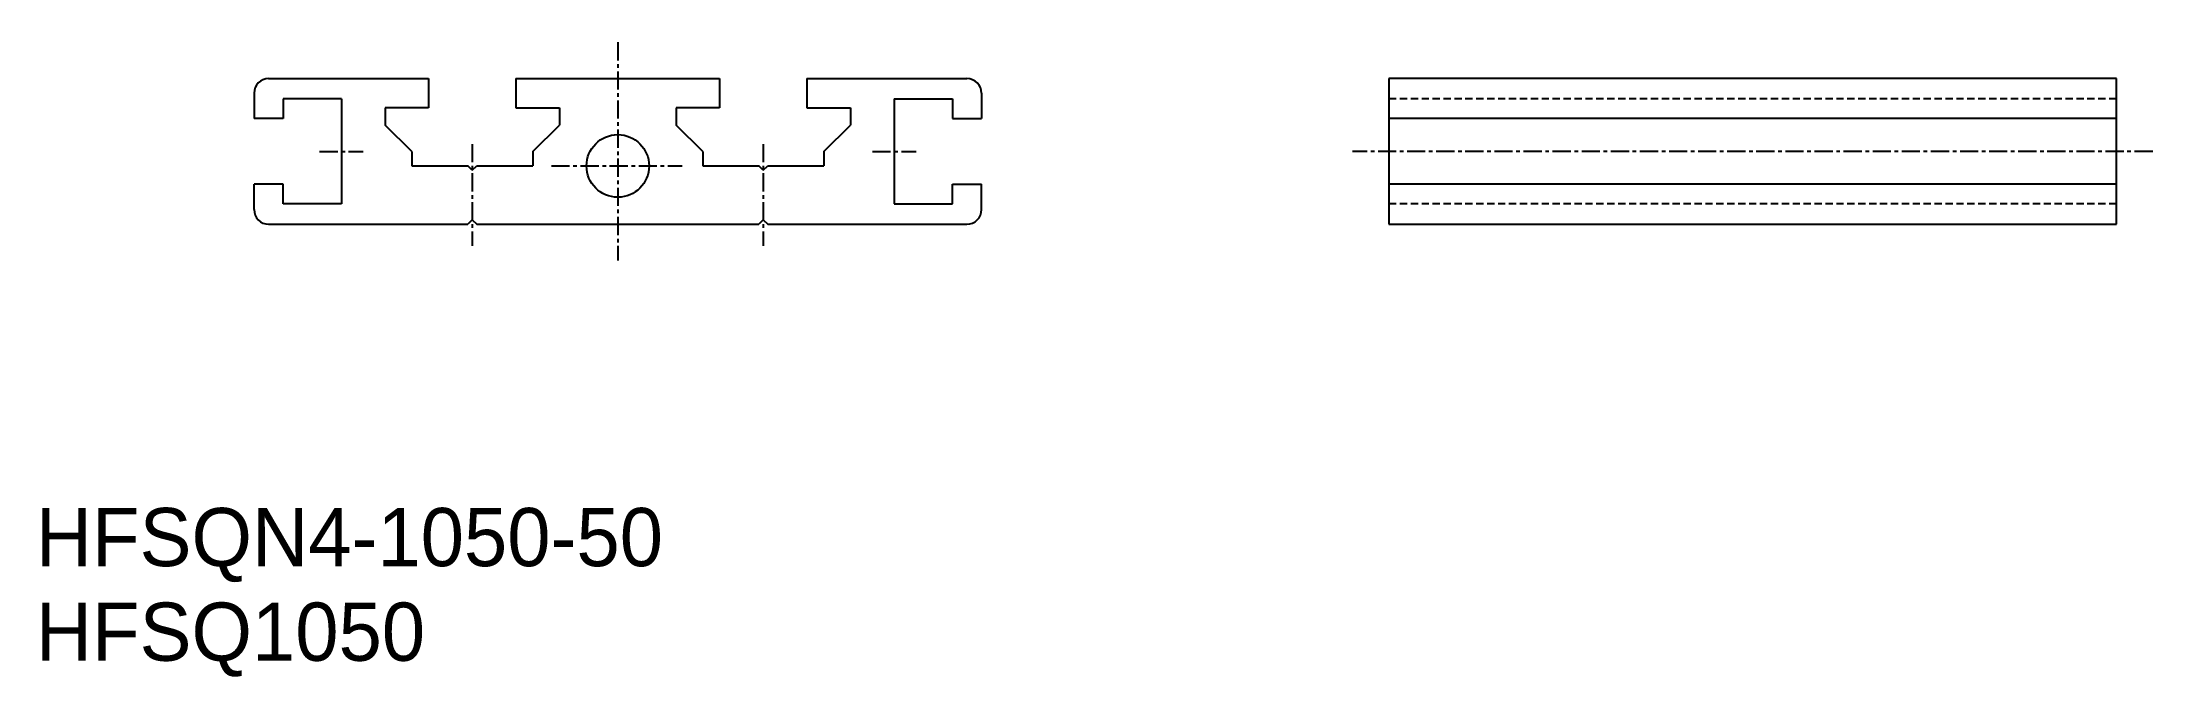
# Model space of a CAD drawing. Extents: x 0 to 145, y -1 to 42.
import ezdxf

# ---------------------------------------------------------------- set-up
doc = ezdxf.new("R2010")
doc.units = 0
doc.linetypes.add('CENTER', pattern=[2, 1.25, -0.25, 0.25, -0.25])
doc.linetypes.add('DASHED', pattern=[0.75, 0.5, -0.25])
doc.layers.get('0').update_dxf_attribs({"linetype": 'CONTINUOUS'})
doc.layers.add('CENTER', color=1, linetype='CENTER')

msp = doc.modelspace()

# ---------------------------------------------------------------- linework, layer by layer
at = {"color": 7, "linetype": 'CONTINUOUS'}
for p, q in [((16, 40), (27, 40)), ((27, 40), (27, 38)), ((33, 40), (47, 40)), ((33, 40), (33, 38)), ((47, 40), (47, 38)), ((53, 40), (64, 40)), ((53, 40), (53, 38)), ((143, 40), (93, 40)), ((93, 40), (93, 30)), ((143, 30), (143, 40)), ((15, 39), (15, 37.25)), ((21, 38.6), (17, 38.6)), ((17, 38.6), (17, 37.25)), ((21, 38.6), (21, 31.4)), ((24, 38), (24, 36.8)), ((27, 38), (24, 38)), ((33, 38), (36, 38)), ((36, 38), (36, 36.8)), ((47, 38), (44, 38)), ((44, 38), (44, 36.8)), ((53, 38), (56, 38)), ((56, 38), (56, 36.8)), ((59, 38.6), (59, 31.4)), ((59, 38.6), (63, 38.6)), ((63, 38.6), (63, 37.25)), ((65, 39), (65, 37.25)), ((17, 37.25), (15, 37.25)), ((25.85, 35), (24, 36.8)), ((34.15, 35), (36, 36.8)), ((45.85, 35), (44, 36.8)), ((54.15, 35), (56, 36.8)), ((63, 37.25), (65, 37.25)), ((143, 37.25), (93, 37.25)), ((25.85, 35), (25.85, 34)), ((34.15, 35), (34.15, 34)), ((45.85, 35), (45.85, 34)), ((54.15, 35), (54.15, 34)), ((25.85, 34), (29.7, 34)), ((30, 33.7), (29.7, 34)), ((30, 33.7), (30.3, 34)), ((30.3, 34), (34.15, 34)), ((45.85, 34), (49.7, 34)), ((50, 33.7), (49.7, 34)), ((50, 33.7), (50.3, 34)), ((50.3, 34), (54.15, 34)), ((17, 32.75), (15, 32.75)), ((15, 31), (15, 32.75)), ((17, 31.4), (17, 32.75)), ((63, 32.75), (65, 32.75)), ((63, 31.4), (63, 32.75)), ((65, 31), (65, 32.75)), ((143, 32.75), (93, 32.75)), ((21, 31.4), (17, 31.4)), ((59, 31.4), (63, 31.4)), ((16, 30), (29.7, 30)), ((30, 30.3), (29.7, 30)), ((30, 30.3), (30.3, 30)), ((30.3, 30), (49.7, 30)), ((50, 30.3), (49.7, 30)), ((50, 30.3), (50.3, 30)), ((50.3, 30), (64, 30)), ((93, 30), (143, 30))]:
    msp.add_line(p, q, dxfattribs=at)
at = {"color": 3, "linetype": 'DASHED'}
for p, q in [((143, 38.6), (93, 38.6)), ((143, 31.4), (93, 31.4))]:
    msp.add_line(p, q, dxfattribs=at)
at = {"color": 7, "linetype": 'CONTINUOUS'}
msp.add_circle((40, 34), 2.15, dxfattribs=at)
for centre, start, end in [((16, 39), 90, 180), ((64, 39), 0, 90), ((16, 31), 180, 270), ((64, 31), 270, 0)]:
    msp.add_arc(centre, 1, start, end, dxfattribs=at)
at = {"layer": 'CENTER', "color": 1, "linetype": 'CENTER'}
for p, q in [((40, 42.5), (40, 27.5)), ((19.5, 35), (22.5, 35)), ((30, 35.5), (30, 28.5)), ((50, 35.5), (50, 28.5)), ((57.5, 35), (60.5, 35)), ((145.5, 35), (90.5, 35)), ((35.44, 34), (44.43, 34))]:
    msp.add_line(p, q, dxfattribs=at)

# ---------------------------------------------------------------- texts
at = {"color": 7, "linetype": 'CONTINUOUS'}
for s, p in [('HFSQN4-1050-50', (0, 6.5)), ('HFSQ1050', (0, 0))]:
    msp.add_text(s, height=4, dxfattribs=at).set_placement(p)

doc.saveas('drawing.dxf')
